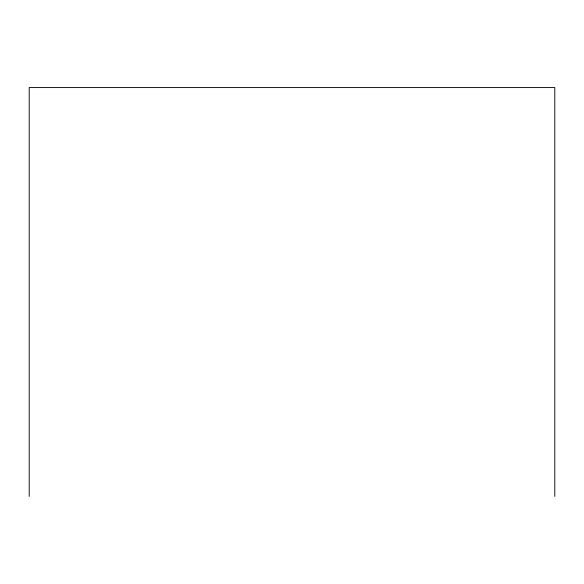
<?xml version="1.0" encoding="UTF-8"?>
<svg xmlns="http://www.w3.org/2000/svg" width="584" height="584" viewBox="0 0 584 584"><rect width="100%" height="100%" fill="white"/><g stroke="black" fill="none" stroke-linecap="round" stroke-linejoin="round"><path stroke-width="0.88" d="M554.8 496.429L554.8 87.571L29.2 87.571L29.2 496.429"/></g></svg>
